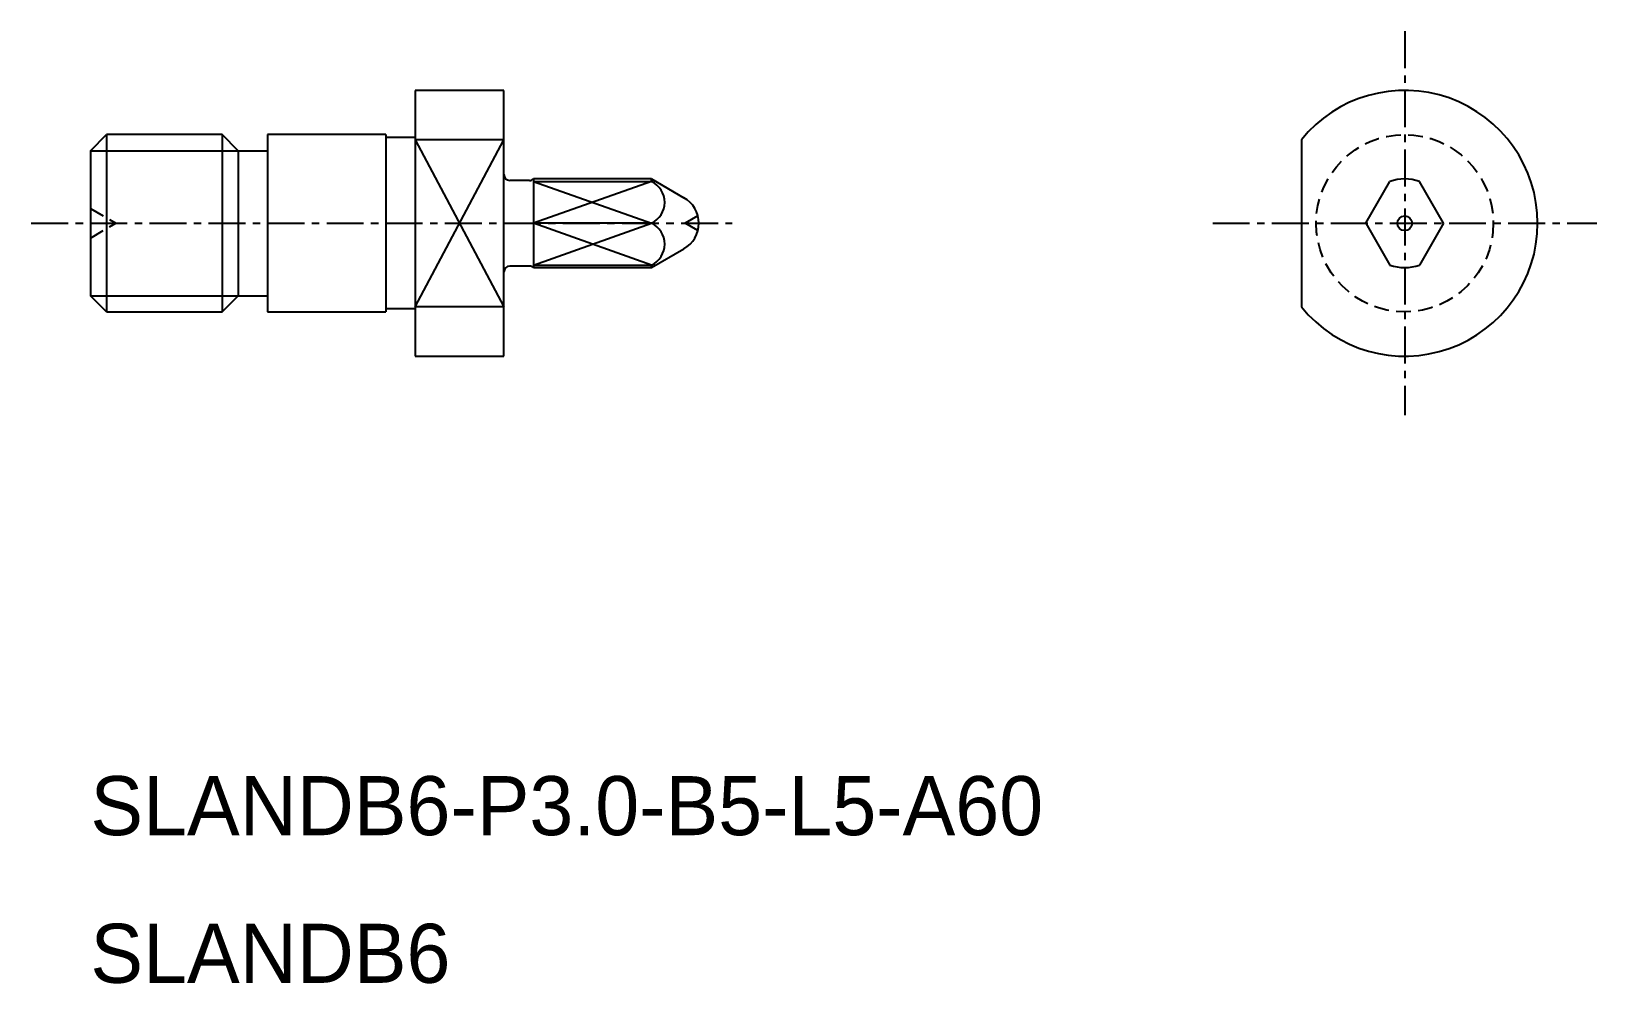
# Model space of a CAD drawing. Extents: x -1271.7 to -1218.7, y -31.3 to 1.
import ezdxf

# ---------------------------------------------------------------- set-up
doc = ezdxf.new("R2010")
doc.units = 0
doc.linetypes.add('CENTER', pattern=[2, 1.25, -0.25, 0.25, -0.25])
doc.linetypes.add('DASHED', pattern=[0.75, 0.5, -0.25])
doc.layers.get('0').update_dxf_attribs({"linetype": 'CONTINUOUS'})
doc.layers.add('CENTER', color=1, linetype='CENTER')

msp = doc.modelspace()

# ---------------------------------------------------------------- linework, layer by layer
at = {"color": 7, "linetype": 'CONTINUOUS'}
for p, q in [((-1255.651, -1.029), (-1258.651, -1.029)), ((-1258.651, -1.029), (-1258.651, -10.029)), ((-1255.651, -10.029), (-1255.651, -1.029)), ((-1269.651, -3.071), (-1269.11, -2.529)), ((-1269.11, -2.529), (-1269.11, -8.529)), ((-1265.193, -2.529), (-1269.11, -2.529)), ((-1265.193, -2.529), (-1265.193, -8.529)), ((-1264.651, -3.071), (-1265.193, -2.529)), ((-1259.651, -2.529), (-1263.651, -2.529)), ((-1263.651, -2.529), (-1263.651, -8.529)), ((-1259.651, -2.529), (-1259.651, -8.529)), ((-1258.651, -2.629), (-1259.651, -2.629)), ((-1269.651, -3.071), (-1269.651, -7.988)), ((-1264.651, -3.071), (-1263.651, -3.071)), ((-1264.651, -3.071), (-1264.651, -7.988)), ((-1228.651, -2.701), (-1228.651, -8.357)), ((-1254.784, -4.079), (-1255.451, -4.079)), ((-1254.651, -4.029), (-1254.651, -7.029)), ((-1250.651, -4.029), (-1254.651, -4.029)), ((-1250.651, -4.029), (-1249.553, -4.663)), ((-1250.651, -4.115), (-1250.651, -4.029)), ((-1226.468, -5.529), (-1225.651, -4.115)), ((-1223.835, -5.529), (-1224.651, -4.115)), ((-1226.468, -5.529), (-1225.651, -6.943)), ((-1223.835, -5.529), (-1224.651, -6.943)), ((-1250.651, -7.029), (-1249.553, -6.395)), ((-1254.784, -6.979), (-1255.451, -6.979)), ((-1254.651, -7.029), (-1250.651, -7.029)), ((-1250.651, -7.029), (-1250.651, -6.943)), ((-1269.11, -8.529), (-1269.651, -7.988)), ((-1265.193, -8.529), (-1264.651, -7.988)), ((-1264.651, -7.988), (-1263.651, -7.988)), ((-1258.651, -8.429), (-1259.651, -8.429)), ((-1269.11, -8.529), (-1265.193, -8.529)), ((-1263.651, -8.529), (-1259.651, -8.529)), ((-1258.651, -10.029), (-1255.651, -10.029))]:
    msp.add_line(p, q, dxfattribs=at)
at = {"color": 3, "linetype": 'CONTINUOUS'}
for p, q in [((-1269.651, -3.071), (-1264.651, -3.071)), ((-1258.651, -2.701), (-1255.651, -8.357)), ((-1258.651, -8.357), (-1255.651, -2.701)), ((-1254.651, -4.115), (-1250.651, -5.529)), ((-1250.651, -4.115), (-1254.651, -5.529)), ((-1254.651, -6.943), (-1250.651, -5.529)), ((-1250.651, -6.943), (-1254.651, -5.529)), ((-1269.651, -7.988), (-1264.651, -7.988))]:
    msp.add_line(p, q, dxfattribs=at)
for p, q in [((-1255.651, -2.701), (-1258.651, -2.701)), ((-1254.651, -4.115), (-1250.651, -4.115)), ((-1250.651, -5.529), (-1254.651, -5.529)), ((-1254.651, -6.943), (-1250.651, -6.943)), ((-1255.651, -8.357), (-1258.651, -8.357))]:
    msp.add_line(p, q)
at = {"color": 3, "linetype": 'DASHED'}
for p, q in [((-1269.651, -5.029), (-1268.785, -5.529)), ((-1249.085, -5.279), (-1249.518, -5.529)), ((-1269.651, -6.029), (-1268.785, -5.529)), ((-1249.085, -5.779), (-1249.518, -5.529))]:
    msp.add_line(p, q, dxfattribs=at)
msp.add_circle((-1225.151, -5.529), 3, dxfattribs=at)
at = {"color": 7, "linetype": 'CONTINUOUS'}
msp.add_circle((-1225.151, -5.529), 0.25, dxfattribs=at)
for centre, radius, start, end in [((-1225.151, -5.529), 4.5, 218.9424, 141.0576), ((-1255.451, -3.879), 0.2, 180, 270), ((-1254.784, -3.879), 0.2, 270, 311.4096), ((-1225.151, -5.529), 1.5, 70.5288, 109.4712), ((-1250.053, -5.529), 1, 300, 60), ((-1255.451, -7.179), 0.2, 90, 180), ((-1254.784, -7.179), 0.2, 48.5904, 90), ((-1225.151, -5.529), 1.5, 250.5288, 289.4712)]:
    msp.add_arc(centre, radius, start, end, dxfattribs=at)
for centre in [(-1250.991, -4.822), (-1250.991, -6.236)]:
    msp.add_arc(centre, 0.784, 295.6623, 64.3377)
at = {"layer": 'CENTER', "color": 1, "linetype": 'CENTER'}
for p, q in [((-1225.151, 0.971), (-1225.151, -12.029)), ((-1271.651, -5.529), (-1247.917, -5.529)), ((-1231.651, -5.529), (-1218.651, -5.529))]:
    msp.add_line(p, q, dxfattribs=at)

# ---------------------------------------------------------------- texts
at = {"color": 7, "linetype": 'CONTINUOUS'}
for s, p in [('SLANDB6-P3.0-B5-L5-A60', (-1269.651, -26.25)), ('SLANDB6', (-1269.651, -31.25))]:
    msp.add_text(s, height=2, dxfattribs=at).set_placement(p)

doc.saveas('drawing.dxf')
